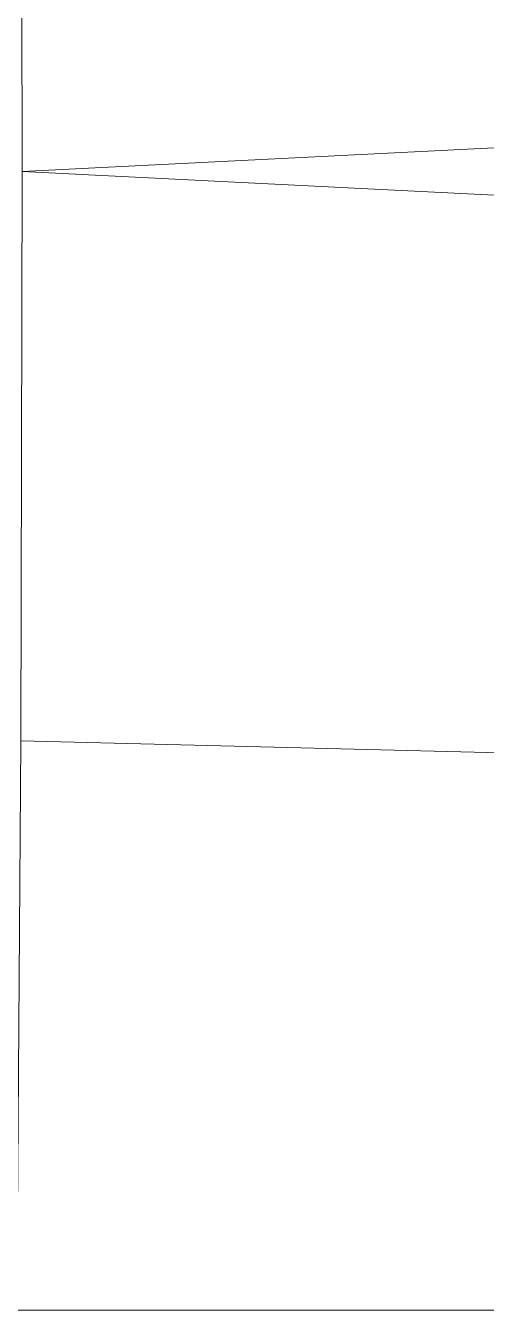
# Model space of a CAD drawing. Header units: inches. Extents: x -757 to 631, y -544 to 482.
# Drawn here: x 90.591 to 92.209, y -34.085 to -29.573 of the extents above; entities that cross this region are included whole.
import ezdxf

# ---------------------------------------------------------------- set-up
doc = ezdxf.new("R2010")
doc.units = ezdxf.units.IN
doc.header["$MEASUREMENT"] = 0
doc.layers.add('A-WALL', color=113, linetype='Continuous', lineweight=13)

msp = doc.modelspace()

# ---------------------------------------------------------------- meshes
at = {"layer": 'A-WALL'}
mesh = msp.add_polyface(dxfattribs=at)
corners = [(170.5783, -34.085), (90.5594, -34.085), (90.5736, -32.085), (90.5783, -30.085), (90.5736, -28.085), (90.5594, -26.085), (170.5783, -26.085)]
mesh.append_faces([[corners[k] for k in face] for face in [(0, 2, 3, 6), (6, 3, 4)]], dxfattribs={"vtx0": -1, "vtx2": -1})
mesh.append_faces([[corners[k] for k in face] for face in [(0, 1, 2), (4, 5, 6)]], dxfattribs={"vtx2": -1})
mesh = msp.add_polyface(dxfattribs=at)
corners = [(90.5594, -34.085, 240), (170.5783, -34.085, 240), (170.5783, -26.085, 240), (90.5594, -26.085, 240), (90.5736, -28.085, 240), (90.5783, -30.085, 240), (90.5736, -32.085, 240)]
mesh.append_faces([[corners[k] for k in face] for face in [(6, 1, 5)]], dxfattribs={"vtx0": -1, "vtx1": -1})
mesh.append_faces([[corners[k] for k in face] for face in [(2, 4, 5, 1)]], dxfattribs={"vtx0": -1, "vtx2": -1})
mesh.append_faces([[corners[k] for k in face] for face in [(0, 1, 6), (3, 4, 2)]], dxfattribs={"vtx1": -1})
mesh = msp.add_polyface(dxfattribs=at)
corners = [(170.5783, -34.085), (170.5783, -34.085, 240), (90.5594, -34.085, 240), (90.5594, -34.085)]
mesh.append_faces([[corners[k] for k in face] for face in [(0, 1, 2, 3)]])

doc.saveas('drawing.dxf')
